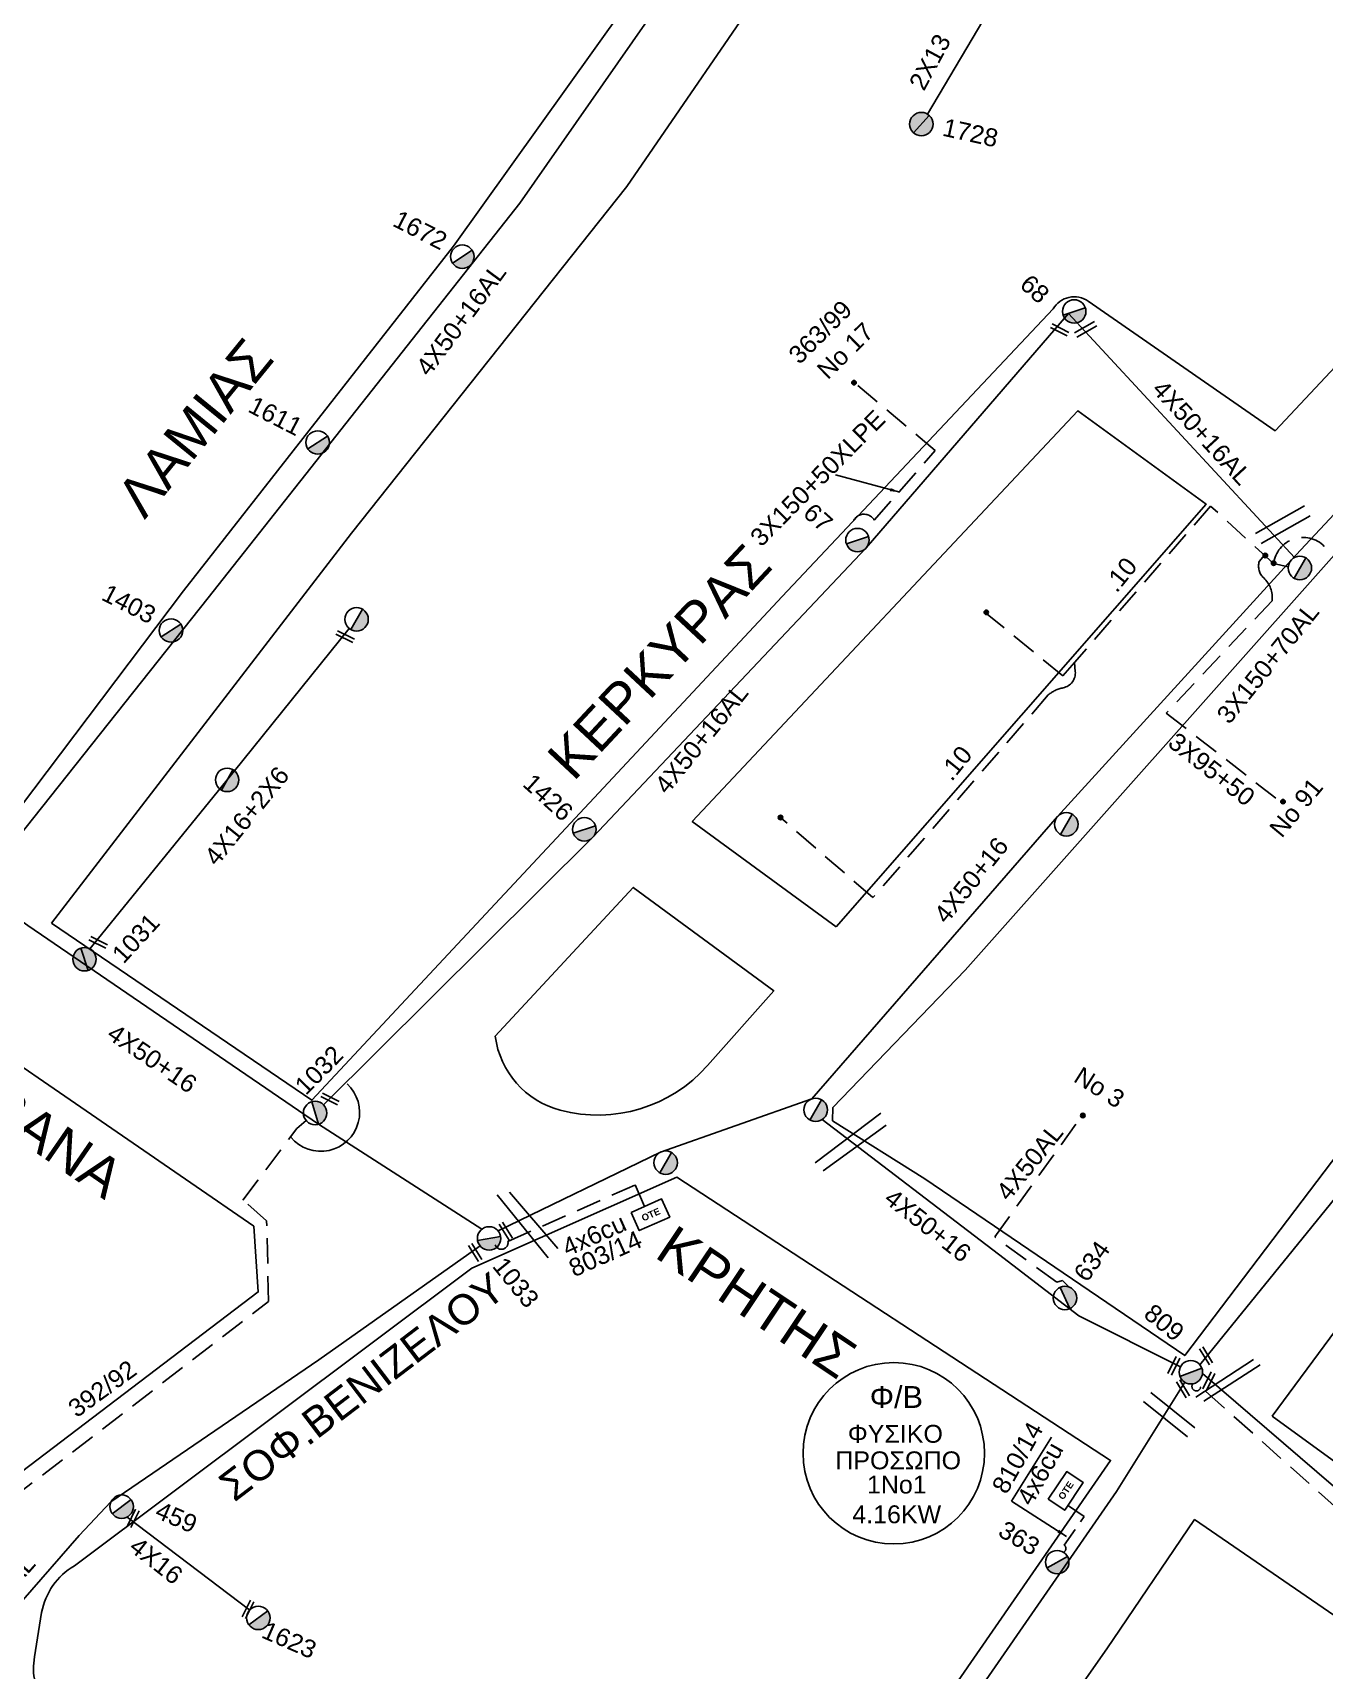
# Model space of a CAD drawing. Header units: millimetres. Extents: x 898 to 5598, y 789 to 3443.
# Drawn here: x 2304 to 2433.9, y 970.9 to 1135.8 of the extents above; entities that cross this region are included whole.
import ezdxf
from ezdxf.enums import TextEntityAlignment as Align

# ---------------------------------------------------------------- set-up
doc = ezdxf.new("R2010")
doc.units = ezdxf.units.MM
doc.linetypes.add('DASHED', pattern=[19.05, 12.7, -6.35])
for name, color, linetype in [('Pillar OTE', 7, 'Continuous'), ('Άγνωστα', 7, 'Continuous'), ('Γυμνά εναέρια ΧΤ και ΦΟΠ (3Φ)   4x50+16AL', 7, 'Continuous'), ('Εναέρια παροχή ΧΤ 4x16', 7, 'SYN_LINE'), ('Επιγραφές - Σχήματα', 7, 'Continuous'), ('Καλώδια ΧΤ   3x150+50AL XLPE', 7, 'DASHED'), ('Καλώδια ΧΤ   3x150+70AL', 7, 'DASHED'), ('Καλώδια ΧΤ   3x95+50 AL XLPE', 7, 'DASHED'), ('Μηχανική τομή', 7, 'Continuous'), ('Στύλος Ξύλινος', 7, 'Continuous'), ('Στύλος Ξύλινος @ 1', 7, 'Continuous'), ('Στύλος ΦΜ', 7, 'Continuous'), ('Στύλος ΦΜ @ 1', 7, 'Continuous'), ('Συνδέσεις', 7, 'Continuous'), ('Συνεστραμμένα ΧΤ   4x120+25 AL', 7, 'SYN_LINE'), ('Τομή', 7, 'Continuous'), ('Υπόβαθρο ΔΕΗ', 7, 'Continuous'), ('Υπόγεια Καλώδια Δικτύου ΧΤ   .10', 7, 'DASHED'), ('Υπόγεια καλώδια Παροχών ΧΤ   4x50AL', 7, 'DASHED'), ('Υπόγεια καλώδια Παροχών ΧΤ   4x6', 7, 'DASHED')]:
    doc.layers.add(name, color=color, linetype=linetype)
doc.styles.add('ar', font='arial.ttf')
doc.styles.add('arial', font='arial.ttf')
doc.styles.get("Standard").update_dxf_attribs({"font": 'arial.ttf'})
doc.linetypes.add('SYN_LINE', pattern='A,0.5,-0.0001,["/\\/\\/\\/",Standard,S=0.1,R=0,X=0,Y=-0.05],-0.25', length=0.7501)
doc.dimstyles.new('ISO-25', dxfattribs={"dimtxt": 2.5, "dimasz": 2.5, "dimexe": 1.25, "dimexo": 0.625, "dimtad": 1, "dimtxsty": 'Standard', "dimcen": 2.5, "dimadec": 0, "dimazin": 0, "dimtfac": 1, "dimtmove": 0, "dimatfit": 3, "dimfxl": 1, "dimarcsym": 0})

# ---------------------------------------------------------------- blocks, each defined once
blk = doc.blocks.new('ΥΠΑΡΧΩΝ ΤΣΙΜΕΝΤΕΝΙΟΣ ΣΤΥΛΟΣ')
at = {"layer": 'Στύλος ΦΜ'}
blk.add_hatch(color=7, dxfattribs=at).paths.add_polyline_path([(-1.29, -2.28, 0.574793), (2.62, 0, 0.268822), (1.3, 2.27)])
at = {"layer": 'Στύλος ΦΜ', "color": 7}
blk.add_line((-1.29, -2.28), (1.3, 2.27), dxfattribs=at)
blk.add_circle((0, 0), 2.62, dxfattribs=at)
at = {"layer": 'Στύλος ΦΜ', "flags": 4}
for tag, p in [('ΑΡΙΘΜΟΣ', (-4.68, 8.05)), ('ΤΥΠΟΣ', (-4.91, 3.03))]:
    blk.add_attdef(tag, p, '', height=4, dxfattribs=at)
blk = doc.blocks.new('ΥΠΑΡΧΩΝ ΞΥΛΙΝΟΣ ΣΤΥΛΟΣ')
at = {"layer": 'Στύλος Ξύλινος'}
h = blk.add_hatch(color=7, dxfattribs=at)
h.paths.add_polyline_path([(-2.62, 0, 0.270008), (-1.29, -2.28), (1.3, 2.27, 0.576266)])
h.paths.add_polyline_path([(-1.29, -2.28, 0.574793), (2.62, 0, 0.268822), (1.3, 2.27)])
at = {"layer": 'Στύλος Ξύλινος', "color": 7}
blk.add_line((-1.29, -2.28), (1.3, 2.27), dxfattribs=at)
blk.add_circle((0, 0), 2.62, dxfattribs=at)
at = {"layer": 'Στύλος Ξύλινος', "flags": 4}
for tag, p in [('ΑΡΙΘΜΟΣ', (-4.91, 8.6)), ('ΤΥΠΟΣ', (-4.85, 3.39))]:
    blk.add_attdef(tag, p, '', height=4, dxfattribs=at)
blk = doc.blocks.new('ΜΗΧΑΝΙΚΗ ΤΟΜΗ')
at = {"layer": 'Μηχανική τομή', "ltscale": 40}
for p, q in [((-1.89, 0.78), (1.89, 0.78)), ((1.89, 0), (-1.89, 0))]:
    blk.add_line(p, q, dxfattribs=at)
blk = doc.blocks.new('ΤΟΜΗ')
at = {"layer": 'Τομή', "ltscale": 40}
for p, q in [((-5.68, 0), (5.68, 0)), ((5.68, -2.33), (-5.68, -2.33))]:
    blk.add_line(p, q, dxfattribs=at)
blk = doc.blocks.new('_ΣΥΝΔΕΣΗ')
at = {"layer": 'Συνδέσεις', "linetype": 'SYN_LINE', "ltscale": 40}
blk.add_hatch(color=256, dxfattribs=at).paths.add_polyline_path([(0.5, -0.01, 1), (-0.5, -0.01, 1)])
at = {"layer": 'Συνδέσεις'}
blk.add_circle((0, -0.01), 0.5, dxfattribs=at)
blk = doc.blocks.new('PILLAR ΟΤΕ')
at = {"layer": 'Pillar OTE', "ltscale": 40}
blk.add_lwpolyline([(-3.31, 2.02), (3.39, 2.02), (3.39, -1.99), (-3.31, -1.99)], close=True, dxfattribs=at)
at = {"layer": 'Pillar OTE', "insert": (-1.81, 0.71), "char_height": 1.3575, "width": 109.961, "attachment_point": 1}
blk.add_mtext('{\\fArial|b1|i0|c161|p34;OTE}', dxfattribs=at)

msp = doc.modelspace()

# ---------------------------------------------------------------- linework, layer by layer
at = {"layer": 'Άγνωστα', "color": 85, "linetype": 'SYN_LINE', "ltscale": 10}
msp.add_lwpolyline([(2400.75, 1138.93), (2393.99, 1127.58)], dxfattribs=at)
at = {"layer": 'Άγνωστα', "color": 173, "linetype": 'SYN_LINE', "ltscale": 20}
msp.add_lwpolyline([(2309.7, 1043.55), (2324.27, 1061.47), (2335.8, 1075.8)], dxfattribs=at)
at = {"layer": 'Άγνωστα', "color": 151}
msp.add_lwpolyline([(2548.16, 883.27), (2538.87, 892.62), (2512.48, 919.12), (2499.87, 932.2), (2485.39, 948.35), (2474.38, 960.74), (2469.12, 965.98), (2454.6, 975.68), (2447.55, 981.12), (2439.65, 985.34), (2421.67, 1000.81)], dxfattribs=at)
at = {"layer": 'Άγνωστα', "color": 85, "linetype": 'DASHED', "ltscale": 0.2}
msp.add_lwpolyline([(2557.05, 917.76), (2557.05, 917.76), (2559.91, 915.97), (2541.51, 887.22), (2521.17, 907.49), (2506.35, 922.51), (2493.91, 936.17), (2479.48, 951.99), (2469.53, 962.1), (2467.74, 963.91), (2467.18, 963.97, -0.488198), (2465.82, 966.14), (2445.87, 980.56), (2438.1, 984.66), (2421.49, 999.47)], format="xyb", dxfattribs=at)
msp.add_arc((2421.05, 999.5), 0.44, 139.7017, 356.2279, dxfattribs=at)
at = {"layer": 'Γυμνά εναέρια ΧΤ και ΦΟΠ (3Φ)   4x50+16AL', "color": 2, "ltscale": 40}
msp.add_lwpolyline([(2299.01, 1050.45), (2321.61, 1078.88), (2352.96, 1118.61), (2368.5, 1140.9), (2388.68, 1152.65)], dxfattribs=at)
at = {"layer": 'Γυμνά εναέρια ΧΤ και ΦΟΠ (3Φ)   4x50+16AL', "color": 6, "ltscale": 40}
msp.add_lwpolyline([(2430.6, 1082.68), (2460.06, 1114.17), (2482.81, 1139.39)], dxfattribs=at)
at = {"layer": 'Γυμνά εναέρια ΧΤ και ΦΟΠ (3Φ)   4x50+16AL', "color": 85}
for points in [[(2421.42, 1001.67), (2438.31, 1022.51), (2455.87, 1045.21), (2479.19, 1074.43), (2492.88, 1091.28), (2505.79, 1109.73)], [(2383.41, 1026.38), (2401.13, 1012.81), (2409.24, 1006.6), (2419.45, 1001.47)]]:
    msp.add_lwpolyline(points, dxfattribs=at)
at = {"layer": 'Γυμνά εναέρια ΧΤ και ΦΟΠ (3Φ)   4x50+16AL', "color": 27, "ltscale": 40}
for points in [[(2408.2, 1107.52), (2387.84, 1083.93), (2360.33, 1054.79), (2333.2, 1027.87)], [(2430.93, 1082.93), (2408.2, 1107.52)]]:
    msp.add_lwpolyline(points, dxfattribs=at)
at = {"layer": 'Γυμνά εναέρια ΧΤ και ΦΟΠ (3Φ)   4x50+16AL', "color": 6}
msp.add_lwpolyline([(2350.79, 1015.16), (2367.13, 1023.08), (2382.35, 1028.46), (2407.08, 1056.86), (2430.6, 1082.68)], dxfattribs=at)
at = {"layer": 'Γυμνά εναέρια ΧΤ και ΦΟΠ (3Φ)   4x50+16AL', "color": 173}
msp.add_lwpolyline([(2349.14, 1015.33), (2332.7, 1025.9), (2303.47, 1045.91), (2298.99, 1049.08)], dxfattribs=at)
at = {"layer": 'Γυμνά εναέρια ΧΤ και ΦΟΠ (3Φ)   4x50+16AL', "color": 173, "ltscale": 40}
msp.add_lwpolyline([(2291.58, 964.97), (2308.63, 984.52), (2311.82, 987.88), (2332.74, 1002.18), (2348.97, 1013.67)], dxfattribs=at)
at = {"layer": 'Γυμνά εναέρια ΧΤ και ΦΟΠ (3Φ)   4x50+16AL', "color": 30, "ltscale": 40}
msp.add_lwpolyline([(2326.27, 862.93), (2357.23, 908.3), (2413.02, 988.95), (2419.88, 999.94)], dxfattribs=at)
at = {"layer": 'Εναέρια παροχή ΧΤ 4x16', "color": 173, "ltscale": 20}
msp.add_lwpolyline([(2325.79, 976.99), (2313.44, 986.36)], dxfattribs=at)
at = {"layer": 'Εναέρια παροχή ΧΤ 4x16', "color": 27, "linetype": 'DASHED', "ltscale": 0.2}
msp.add_arc((2431.79, 1081.99), 2.98, 44.2665, 173.1827, dxfattribs=at)
at = {"layer": 'Επιγραφές - Σχήματα', "linetype": 'Continuous', "ltscale": 20}
for points in [[(2382.68, 1022.03), (2389.3, 1027.02)], [(2383.49, 1021.22), (2389.84, 1025.81)], [(2350.7, 1018.79), (2355.83, 1012.45)], [(2351.92, 1019.06), (2356.78, 1013.4)], [(2421.01, 998.43), (2426.81, 1002.21)], [(2421.82, 998.02), (2427.48, 1001.67)]]:
    msp.add_lwpolyline(points, dxfattribs=at)
at = {"layer": 'Επιγραφές - Σχήματα', "color": 202}
msp.add_circle((2390.6, 992.78), 9.13, dxfattribs=at)
at = {"layer": 'Καλώδια ΧΤ   3x150+50AL XLPE', "color": 27, "linetype": 'DASHED', "ltscale": 0.2}
for points in [[(2386.47, 1085.77, -0.895983), (2388.64, 1086.7), (2394.78, 1093.73), (2386.32, 1100.81)], [(2262.06, 964.88), (2261.25, 966.84), (2271.62, 976.31), (2277.36, 973.82, 0.247941), (2283.77, 974.32), (2327.69, 1008.07), (2327.49, 1016.17), (2325.11, 1018.26), (2330.52, 1025.46), (2331.47, 1026.27)]]:
    msp.add_lwpolyline(points, format="xyb", dxfattribs=at)
at = {"layer": 'Καλώδια ΧΤ   3x150+70AL', "color": 27, "linetype": 'DASHED', "ltscale": 0.2}
msp.add_lwpolyline([(2427.9, 1083.18), (2427.38, 1082.54, 0.283284), (2427.83, 1080.89, -0.240445), (2428.67, 1078.6), (2418.03, 1067.28)], format="xyb", dxfattribs=at)
at = {"layer": 'Καλώδια ΧΤ   3x95+50 AL XLPE', "color": 27, "linetype": 'DASHED', "ltscale": 0.2}
msp.add_lwpolyline([(2418.03, 1067.28), (2429.56, 1058.32)], dxfattribs=at)
at = {"layer": 'Συνεστραμμένα ΧΤ   4x120+25 AL', "color": 7, "ltscale": 0.2}
msp.add_arc((2332.94, 1027.09), 3.91, 219.7319, 47.4443, dxfattribs=at)
at = {"layer": 'Υπόβαθρο ΔΕΗ'}
for points in [[(2366.23, 1143.22), (2366.29, 1142.28), (2346.28, 1114.3), (2319.14, 1079.6), (2299.9, 1054.17), (2297.71, 1051.31), (2278.41, 1065), (2259.52, 1076.73), (2244.38, 1086.58), (2222.7, 1101.49), (2204.09, 1114.02), (2179.37, 1131.68), (2160.76, 1143.96), (2179.47, 1172.3), (2201.57, 1205.78), (2207.7, 1216.33), (2220.05, 1222.35), (2263.18, 1164.8), (2266.68, 1161.13, 0.219929), (2295.38, 1146.23), (2338.96, 1143.69), (2366.23, 1143.22)], [(2305.84, 1046.15), (2336.02, 1085.39), (2363.73, 1120.29), (2379.26, 1142.94), (2466.89, 1154.61), (2475.39, 1145.23), (2428.97, 1095.71), (2410.17, 1108.75, 0.438628), (2406.64, 1107.96), (2379.36, 1079.03), (2332.05, 1028.32), (2305.84, 1046.15)], [(2203.98, 1014.32), (2231.04, 1049.63), (2245.92, 1069.19), (2300.85, 1033.08), (2326.21, 1015.64), (2326.65, 1009.02), (2282.2, 975.25, -0.283192), (2278.98, 974.93), (2225.29, 1002.56), (2203.98, 1014.32)], [(2350.5, 1034.75), (2364.38, 1049.73), (2378.52, 1039.34), (2371.85, 1031.8, -0.283107), (2357.04, 1027.31, -0.305462), (2350.5, 1034.75, -1.136812)], [(2362.05, 920.7), (2353.02, 927.91), (2345.33, 934.89), (2337.04, 942.2), (2319.13, 956.86), (2305.91, 967.16, -0.265641), (2304.06, 971.66, -0.012202), (2304.85, 976.75, -0.220164), (2308.15, 981.45), (2348.15, 1011.4), (2368.78, 1020.57), (2412.43, 992.06), (2385.52, 953.15), (2362.49, 920.46), (2362.05, 920.7)]]:
    msp.add_lwpolyline(points, format="xyb", dxfattribs=at)
for points in [[(2384.44, 1026.23), (2384.48, 1027.59), (2397.78, 1041.4), (2447.83, 1097.71), (2472.26, 1123.79), (2478.49, 1130.89), (2504.6, 1110.91), (2438.35, 1026.96), (2419.89, 1002.62), (2393.74, 1020.42), (2384.44, 1026.23)], [(2428.67, 996.51), (2442, 1014.54), (2466.79, 1047.03), (2489.23, 1075.11), (2512.51, 1104.9), (2524.16, 1096.21), (2444.26, 990.91), (2441.37, 987.3), (2428.67, 996.51)], [(2384.8, 1045.76), (2370.32, 1056.38), (2409.13, 1097.71), (2422.03, 1088.31), (2384.8, 1045.76)], [(2402.45, 987.95), (2406.46, 994.4)], [(2406.51, 884.43), (2370.32, 913.54), (2412.06, 973.09), (2420.88, 986.1), (2454.05, 963.34), (2406.51, 884.43)]]:
    msp.add_lwpolyline(points, dxfattribs=at)
at = {"layer": 'Υπόγεια Καλώδια Δικτύου ΧΤ   .10', "color": 27, "ltscale": 0.2}
for points in [[(2430.3, 1082.01), (2428.83, 1082.34), (2422.49, 1088.12), (2408.79, 1072.38)], [(2408.79, 1072.38), (2407.61, 1071.04), (2399.83, 1077.38)]]:
    msp.add_lwpolyline(points, dxfattribs=at)
msp.add_lwpolyline([(2408.79, 1072.38), (2408.87, 1071.48, -0.384975), (2407.64, 1069.83, 0.131316), (2406.15, 1069.11), (2388.51, 1048.71), (2379.07, 1056.88)], format="xyb", dxfattribs=at)
at = {"layer": 'Υπόγεια καλώδια Παροχών ΧΤ   4x50AL', "color": 85, "linetype": 'DASHED', "ltscale": 0.2}
msp.add_lwpolyline([(2408.26, 1009.51), (2407.59, 1010.16), (2407.01, 1009.99), (2400.77, 1014.56), (2409.56, 1026.79)], dxfattribs=at)
at = {"layer": 'Υπόγεια καλώδια Παροχών ΧΤ   4x6', "color": 6, "linetype": 'DASHED', "ltscale": 0.2}
msp.add_lwpolyline([(2350.49, 1013.75, 0.927142), (2351.77, 1014.11), (2364.57, 1019.79), (2365.53, 1017.63)], format="xyb", dxfattribs=at)
at = {"layer": 'Υπόγεια καλώδια Παροχών ΧΤ   4x6', "color": 30, "linetype": 'DASHED', "ltscale": 0.15}
msp.add_lwpolyline([(2407.69, 982.81, 0.529955), (2407.76, 983.54), (2409.75, 986.42), (2408.06, 987.59)], format="xyb", dxfattribs=at)

# ---------------------------------------------------------------- block references
at = {"layer": 'Pillar OTE'}
for p, xscale, yscale, zscale, rotation in [((2366.1, 1016.77), 0.4999999999999999, 0.4999999999999999, 0.4999999999999999, 23.95273013196899), ((2407.9, 988.97), 0.5, 0.5, 0.5, 56.19891353698123)]:
    msp.add_blockref('PILLAR ΟΤΕ', p, dxfattribs=dict(at, xscale=xscale, yscale=yscale, zscale=zscale, rotation=rotation))
at = {"layer": 'Μηχανική τομή'}
for p, xscale, yscale, zscale, rotation in [((2407.38, 1106.03), 0.4999999999999994, 0.4999999999999994, 0.4999999999999994, 153.6162927522589), ((2335.48, 1075.16), 0.4999999999999994, 0.4999999999999994, 0.4999999999999994, 153.6162927522589), ((2310.63, 1044.39), 0.4999999999999994, 0.4999999999999994, 0.4999999999999994, 153.6162927522589), ((2333.95, 1028.61), 0.4999999999999994, 0.4999999999999994, 0.4999999999999994, 153.6162927522589), ((2351.73, 1015.23), 0.4999999999999995, 0.4999999999999995, 0.4999999999999995, 121.4684539157489), ((2348.64, 1013.09), 0.4999999999999995, 0.4999999999999995, 0.4999999999999995, 121.4684539157489), ((2418.96, 1001.5), 0.4999999999999995, 0.4999999999999995, 0.4999999999999995, 63.70707487867689), ((2422.2, 1002.69), 0.4999999999999995, 0.4999999999999995, 0.4999999999999995, 121.4684539157489), ((2422.48, 999.95), 0.4999999999999995, 0.4999999999999995, 0.4999999999999995, 63.70707487867689), ((2419.87, 999.36), 0.4999999999999995, 0.4999999999999995, 0.4999999999999995, 121.4684539157489), ((2314.24, 986.15), 0.4999999999999995, 0.4999999999999995, 0.4999999999999995, 63.70707487867689), ((2325.79, 976.99), 0.4999999999999995, 0.4999999999999995, 0.4999999999999995, 63.70707487867689)]:
    msp.add_blockref('ΜΗΧΑΝΙΚΗ ΤΟΜΗ', p, dxfattribs=dict(at, xscale=xscale, yscale=yscale, zscale=zscale, rotation=rotation))
at = {"layer": 'Στύλος Ξύλινος @ 1', "ltscale": 40}
ref = msp.add_blockref('ΥΠΑΡΧΩΝ ΞΥΛΙΝΟΣ ΣΤΥΛΟΣ', (2393.38, 1126.57), dxfattribs=dict(at, xscale=0.4499999999998181, yscale=0.4499999999998181, zscale=0.4499999999998181, rotation=347.6218638768848))
ref.add_attrib('ΤΥΠΟΣ', '1728', (2395.4, 1125.42), dxfattribs={"layer": 'Στύλος Ξύλινος', "height": 1.8, "rotation": 347.6219, "flags": 4})
ref = msp.add_blockref('ΥΠΑΡΧΩΝ ΞΥΛΙΝΟΣ ΣΤΥΛΟΣ', (2309.16, 1042.51), dxfattribs=dict(at, xscale=0.4499999999998181, yscale=0.4499999999998181, zscale=0.4499999999998181, rotation=47.42388620431809))
ref.add_attrib('ΤΥΠΟΣ', '1031', (2313.09, 1041.96), dxfattribs={"layer": 'Στύλος Ξύλινος', "height": 1.8, "rotation": 47.4239, "flags": 4})
at = {"layer": 'Στύλος ΦΜ @ 1', "ltscale": 40}
ref = msp.add_blockref('ΥΠΑΡΧΩΝ ΤΣΙΜΕΝΤΕΝΙΟΣ ΣΤΥΛΟΣ', (2347.18, 1113.23), dxfattribs=dict(at, xscale=0.4499999999998181, yscale=0.4499999999998181, zscale=0.4499999999998181, rotation=332.8699568669827))
ref.add_attrib('ΤΥΠΟΣ', '1672', (2340.05, 1116.38), dxfattribs={"layer": 'Στύλος ΦΜ', "height": 1.8, "rotation": 332.87, "flags": 4})
ref = msp.add_blockref('ΥΠΑΡΧΩΝ ΤΣΙΜΕΝΤΕΝΙΟΣ ΣΤΥΛΟΣ', (2408.76, 1107.71), dxfattribs=dict(at, xscale=0.449999999999818, yscale=0.449999999999818, zscale=0.449999999999818, rotation=317.9844094784781))
ref.add_attrib('ΤΥΠΟΣ', '68', (2403.16, 1110.25), dxfattribs={"layer": 'Στύλος ΦΜ', "height": 1.8, "rotation": 317.9844, "flags": 4})
ref = msp.add_blockref('ΥΠΑΡΧΩΝ ΤΣΙΜΕΝΤΕΝΙΟΣ ΣΤΥΛΟΣ', (2332.63, 1094.52), dxfattribs=dict(at, xscale=0.4499999999998181, yscale=0.4499999999998181, zscale=0.4499999999998181, rotation=332.8699568669827))
ref.add_attrib('ΤΥΠΟΣ', '1611', (2325.49, 1097.67), dxfattribs={"layer": 'Στύλος ΦΜ', "height": 1.8, "rotation": 332.87, "flags": 4})
ref = msp.add_blockref('ΥΠΑΡΧΩΝ ΤΣΙΜΕΝΤΕΝΙΟΣ ΣΤΥΛΟΣ', (2386.95, 1084.7), dxfattribs=dict(at, xscale=0.449999999999818, yscale=0.449999999999818, zscale=0.449999999999818, rotation=317.9844094784781))
ref.add_attrib('ΤΥΠΟΣ', '67', (2381.35, 1087.23), dxfattribs={"layer": 'Στύλος ΦΜ', "height": 1.8, "rotation": 317.9844, "flags": 4})
at = {"layer": 'Στύλος ΦΜ @ 1', "ltscale": 40, "xscale": 0.4499999999998181, "yscale": 0.4499999999998181, "zscale": 0.4499999999998181}
for p in [(2431.47, 1081.89), (2336.54, 1076.72), (2323.52, 1060.56), (2407.97, 1056.09), (2382.74, 1027.35), (2367.65, 1022.03)]:
    msp.add_blockref('ΥΠΑΡΧΩΝ ΤΣΙΜΕΝΤΕΝΙΟΣ ΣΤΥΛΟΣ', p, dxfattribs=at)
at = {"layer": 'Στύλος ΦΜ @ 1', "ltscale": 40}
ref = msp.add_blockref('ΥΠΑΡΧΩΝ ΤΣΙΜΕΝΤΕΝΙΟΣ ΣΤΥΛΟΣ', (2317.87, 1075.6), dxfattribs=dict(at, xscale=0.4499999999998181, yscale=0.4499999999998181, zscale=0.4499999999998181, rotation=332.8699568669827))
ref.add_attrib('ΤΥΠΟΣ', '1403', (2310.74, 1078.75), dxfattribs={"layer": 'Στύλος ΦΜ', "height": 1.8, "rotation": 332.87, "flags": 4})
ref = msp.add_blockref('ΥΠΑΡΧΩΝ ΤΣΙΜΕΝΤΕΝΙΟΣ ΣΤΥΛΟΣ', (2359.46, 1055.58), dxfattribs=dict(at, xscale=0.449999999999818, yscale=0.449999999999818, zscale=0.449999999999818, rotation=317.9844094784781))
ref.add_attrib('ΤΥΠΟΣ', '1426', (2353.15, 1060.01), dxfattribs={"layer": 'Στύλος ΦΜ', "height": 1.8, "rotation": 317.9844, "flags": 4})
ref = msp.add_blockref('ΥΠΑΡΧΩΝ ΤΣΙΜΕΝΤΕΝΙΟΣ ΣΤΥΛΟΣ', (2332.37, 1027.03), dxfattribs=dict(at, xscale=0.449999999999818, yscale=0.449999999999818, zscale=0.449999999999818, rotation=45.59561371319042))
ref.add_attrib('ΤΥΠΟΣ', '1032', (2331.44, 1028.73), dxfattribs={"layer": 'Στύλος ΦΜ', "height": 1.8, "rotation": 45.5956, "flags": 4})
ref = msp.add_blockref('ΥΠΑΡΧΩΝ ΤΣΙΜΕΝΤΕΝΙΟΣ ΣΤΥΛΟΣ', (2349.88, 1014.41), dxfattribs=dict(at, xscale=0.449999999999818, yscale=0.449999999999818, zscale=0.449999999999818, rotation=309.066669656261))
ref.add_attrib('ΤΥΠΟΣ', '1033', (2350.12, 1011.59), dxfattribs={"layer": 'Στύλος ΦΜ', "height": 1.8, "rotation": 309.0667, "flags": 4})
ref = msp.add_blockref('ΥΠΑΡΧΩΝ ΤΣΙΜΕΝΤΕΝΙΟΣ ΣΤΥΛΟΣ', (2407.83, 1008.41), dxfattribs=dict(at, xscale=0.4499999999998181, yscale=0.4499999999998181, zscale=0.4499999999998181, rotation=54.59660168268572))
ref.add_attrib('ΤΥΠΟΣ', '634', (2410.05, 1009.89), dxfattribs={"layer": 'Στύλος ΦΜ', "height": 1.8, "rotation": 54.5966, "flags": 4})
ref = msp.add_blockref('ΥΠΑΡΧΩΝ ΤΣΙΜΕΝΤΕΝΙΟΣ ΣΤΥΛΟΣ', (2420.5, 1000.94), dxfattribs=dict(at, xscale=0.449999999999818, yscale=0.449999999999818, zscale=0.449999999999818, rotation=320.8263997203235))
ref.add_attrib('ΤΥΠΟΣ', '809', (2415.63, 1006.57), dxfattribs={"layer": 'Στύλος ΦΜ', "height": 1.8, "rotation": 320.8264, "flags": 4})
ref = msp.add_blockref('ΥΠΑΡΧΩΝ ΤΣΙΜΕΝΤΕΝΙΟΣ ΣΤΥΛΟΣ', (2312.9, 987.41), dxfattribs=dict(at, xscale=0.4499999999998181, yscale=0.4499999999998181, zscale=0.4499999999998181, rotation=336.4808694764367))
ref.add_attrib('ΤΥΠΟΣ', '459', (2316.13, 986.36), dxfattribs={"layer": 'Στύλος ΦΜ', "height": 1.8, "rotation": 336.4809, "flags": 4})
ref = msp.add_blockref('ΥΠΑΡΧΩΝ ΤΣΙΜΕΝΤΕΝΙΟΣ ΣΤΥΛΟΣ', (2407.05, 981.82), dxfattribs=dict(at, xscale=0.4499999999998181, yscale=0.4499999999998181, zscale=0.4499999999998181, rotation=329.2361753124918))
ref.add_attrib('ΤΥΠΟΣ', '363', (2400.97, 984.55), dxfattribs={"layer": 'Στύλος ΦΜ', "height": 1.8, "rotation": 329.2362, "flags": 4})
ref = msp.add_blockref('ΥΠΑΡΧΩΝ ΤΣΙΜΕΝΤΕΝΙΟΣ ΣΤΥΛΟΣ', (2326.65, 976.21), dxfattribs=dict(at, xscale=0.4499999999998181, yscale=0.4499999999998181, zscale=0.4499999999998181, rotation=336.4808694764367))
ref.add_attrib('ΤΥΠΟΣ', '1623', (2326.85, 974.28), dxfattribs={"layer": 'Στύλος ΦΜ', "height": 1.8, "rotation": 336.4809, "flags": 4})
at = {"layer": 'Συνδέσεις', "xscale": 0.4499999999999886, "yscale": 0.4499999999999886, "zscale": 0.4499999999999886}
for p in [(2386.6, 1100.55), (2427.99, 1083.15), (2428.83, 1082.38), (2399.91, 1077.43), (2429.77, 1058.38), (2379.21, 1056.78), (2409.63, 1026.78)]:
    msp.add_blockref('_ΣΥΝΔΕΣΗ', p, dxfattribs=at)
at = {"layer": 'Τομή'}
for p, xscale, yscale, zscale, rotation in [((2410.04, 1105.71), 0.2039871722947194, 0.2039871722947194, 0.2039871722947194, 209.5256390155655), ((2430.05, 1085.75), 0.4999999999999999, 0.4999999999999999, 0.4999999999999999, 209.5256390155655), ((2418.69, 997.11), 0.4999999999999999, 0.4999999999999999, 0.4999999999999999, 321.1505093601728)]:
    msp.add_blockref('ΤΟΜΗ', p, dxfattribs=dict(at, xscale=xscale, yscale=yscale, zscale=zscale, rotation=rotation))

# ---------------------------------------------------------------- texts
at = {"ltscale": 40, "char_height": 4, "width": 94.4586, "attachment_point": 1, "style": 'arial'}
for s, insert, rotation in [('ΛΑΜΙΑΣ', (2312.11, 1089.22), 50.8422), ('ΚΕΡΚΥΡΑΣ', (2355.45, 1063.05), 46.9589), ('NIΡBANA', (2293.29, 1035.46), 325.4018), ('ΚΡΗΤΗΣ', (2368.63, 1015.91), 326.1398)]:
    msp.add_mtext(s, dxfattribs=dict(at, insert=insert, rotation=rotation))
at = {"layer": 'Pillar OTE', "char_height": 1.8, "attachment_point": 1, "rotation": 60.6816}
for s, insert in [('810/14', (2400.38, 989.43)), ('4x6cu', (2402.89, 988.25))]:
    msp.add_mtext_dynamic_manual_height_columns(s, width=1.8, gutter_width=12.5, heights=[0.118], dxfattribs=dict(at, insert=insert))
at = {"layer": 'Άγνωστα', "ltscale": 40, "attachment_point": 1, "style": 'arial'}
for s, insert, char_height, width, rotation in [('2X13', (2392.05, 1130.67), 1.8, 31.6072, 61.6966), ('363/99', (2379.84, 1103.57), 1.8, 7.0677, 44.8752), ('No 17', (2382.7, 1102.05), 1.8, 7.0677, 44.4961), ('3X150+50XLPE', (2375.98, 1085.19), 1.8, 31.6072, 45.3004), ('3X95+50', (2419.17, 1065.47), 1.8, 31.6072, 321.8777), ('4X16+2X6', (2321.07, 1052.91), 1.8, 31.6072, 51.1128), ('No 91', (2428.26, 1055.77), 1.8, 7.0677, 50.3587), ('4X50+16', (2394.5, 1047.1), 1.8, 31.6072, 51.1128), ('4X50+16', (2312.3, 1036.12), 1.8, 31.6072, 325.7427), ('No 3', (2409.54, 1031.79), 1.8, 7.0677, 327.6889), ('4X50+16', (2390.61, 1019.56), 1.8, 31.6072, 321.8777), ('ΣΟΦ.ΒΕΝΙΖΕΛΟΥ', (2322.4, 990.21), 3.0239, 53.0982, 37.2752), ('392/92', (2307.31, 997.75), 1.8, 7.1535, 36.0902)]:
    msp.add_mtext(s, dxfattribs=dict(at, insert=insert, char_height=char_height, width=width, rotation=rotation))
at = {"layer": 'Γυμνά εναέρια ΧΤ και ΦΟΠ (3Φ)   4x50+16AL', "ltscale": 40, "char_height": 1.8, "width": 31.6072, "attachment_point": 1, "style": 'arial'}
for insert, rotation in [((2342.38, 1102.14), 53.3254), ((2417.81, 1101), 312.6756), ((2366.39, 1060.13), 51.1128), ((2294.22, 972.91), 48.2969)]:
    msp.add_mtext('4X50+16AL', dxfattribs=dict(at, insert=insert, rotation=rotation))
at = {"layer": 'Εναέρια παροχή ΧΤ 4x16', "ltscale": 20, "insert": (2314.63, 984.5), "char_height": 1.8, "width": 31.6072, "attachment_point": 1, "rotation": 321.8777, "style": 'arial'}
msp.add_mtext('4X16', dxfattribs=at)
at = {"layer": 'Επιγραφές - Σχήματα', "color": 1, "style": 'ar'}
for s, height, p in [('Φ/Β', 2.2, (2390.86, 998.49)), ('ΦΥΣΙΚΟ ', 1.8, (2391.11, 994.74)), ('1No1', 1.8, (2390.91, 989.62)), ('4.16KW', 1.8, (2390.9, 986.64))]:
    msp.add_text(s, height=height, dxfattribs=at).set_placement(p, align=Align.MIDDLE)
at = {"layer": 'Επιγραφές - Σχήματα', "color": 1, "insert": (2384.72, 992.97), "char_height": 1.8, "width": 12.958, "attachment_point": 1}
msp.add_mtext('ΠΡΟΣΩΠΟ', dxfattribs=at)
at = {"layer": 'Καλώδια ΧΤ   3x150+70AL', "ltscale": 0.2, "insert": (2422.96, 1067.19), "char_height": 1.8, "width": 31.6072, "attachment_point": 1, "rotation": 51.1128, "style": 'arial'}
msp.add_mtext('3X150+70AL', dxfattribs=at)
at = {"layer": 'Υπόγεια Καλώδια Δικτύου ΧΤ   .10', "ltscale": 0.2, "char_height": 1.8, "width": 31.6072, "attachment_point": 1, "rotation": 51.1128, "style": 'arial'}
for insert in [(2411.63, 1080.43), (2395.03, 1061.46)]:
    msp.add_mtext('.10', dxfattribs=dict(at, insert=insert))
at = {"layer": 'Υπόγεια καλώδια Παροχών ΧΤ   4x50AL', "ltscale": 0.2, "insert": (2400.76, 1019.19), "char_height": 1.8, "width": 31.6072, "attachment_point": 1, "rotation": 51.1128, "style": 'arial'}
msp.add_mtext('4X50AL', dxfattribs=at)
at = {"layer": 'Υπόγεια καλώδια Παροχών ΧΤ   4x50AL', "color": 7, "ltscale": 0.2, "char_height": 1.8, "attachment_point": 1, "rotation": 24.1965}
for s, insert in [('4x6cu', (2357.02, 1014.2)), ('803/14', (2357.69, 1012.12))]:
    msp.add_mtext_dynamic_manual_height_columns(s, width=1.8, gutter_width=12.5, heights=[0.118], dxfattribs=dict(at, insert=insert))

# ---------------------------------------------------------------- leaders
at = {"layer": 'Επιγραφές - Σχήματα', "ltscale": 40}
for points in [[(2391.22, 1089.52), (2384.75, 1091.26)], [(2408, 984.4), (2402.45, 987.95)]]:
    msp.add_leader(points, dimstyle='ISO-25', override={"dimasz": 1, "dimtad": 0}, dxfattribs=at)

doc.saveas('drawing.dxf')
